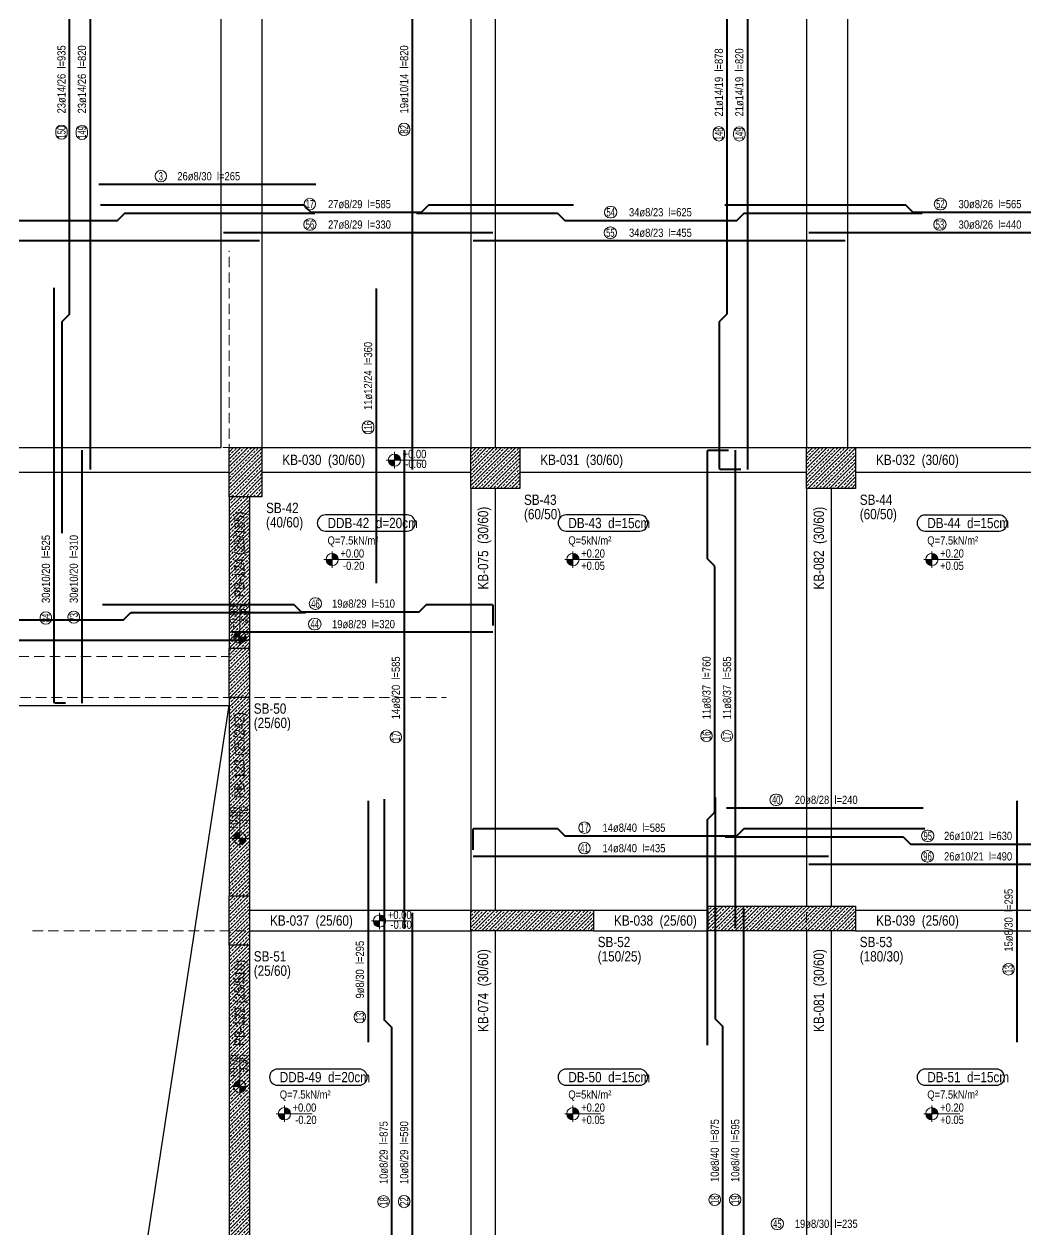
# Model space of a CAD drawing. Header units: millimetres. Extents: x 2543 to 7291, y 513 to 5794.
# Drawn here: x 5146 to 6369, y 2123 to 3595 of the extents above; entities that cross this region are included whole.
import ezdxf
from ezdxf.enums import TextEntityAlignment as Align

# ---------------------------------------------------------------- set-up
doc = ezdxf.new("R2010")
doc.units = ezdxf.units.MM
doc.linetypes.add('DASHED', pattern=[19.05, 12.7, -6.35])
for name, color, linetype, lineweight in [('AKS CIZGISI (BEYKENT)', 252, 'DASHED', 20), ('CIZGI (BEYKENT)', 1, 'Continuous', 20), ('DONATI (BEYKENT)', 4, 'Continuous', 40), ('DONATI YAZISI (BEYKENT)', 3, 'Continuous', 20), ('DOSEME ISMI (BEYKENT)', 9, 'Continuous', 20), ('DOSEME PAFTA (BEYKENT)', 3, 'Continuous', 20), ('DOSEME SINIRI (BEYKENT)', 71, 'Continuous', 30), ('KESIT SINIRI (BEYKENT)', 241, 'DASHED', 20), ('KIRIS (BEYKENT)', 2, 'Continuous', 30), ('KIRIS ISMI (BEYKENT)', 40, 'Continuous', 20), ('KOLON (BEYKENT)', 3, 'Continuous', 30), ('KOLON ISMI (BEYKENT)', 91, 'Continuous', 20), ('KOT CIZGI (BEYKENT)', 120, 'Continuous', 20), ('KOT YAZI (BEYKENT)', 7, 'Continuous', 20), ('PERDE (BEYKENT)', 6, 'Continuous', 30), ('PERDE ISMI (BEYKENT)', 240, 'Continuous', 20), ('POZ BALON (BEYKENT)', 14, 'Continuous', 20), ('POZ NO (BEYKENT)', 2, 'Continuous', 20), ('TARAMA (BEYKENT)', 252, 'Continuous', 20), ('YAZI (BEYKENT)', 140, 'Continuous', 20)]:
    doc.layers.add(name, color=color, linetype=linetype, lineweight=lineweight)
doc.styles.add('KOT (BEYKENT)', font='')
doc.styles.add('YAZI (BEYKENT)', font='')
doc.styles.get('KOT (BEYKENT)').set_extended_font_data('Bahnschrift Light Condensed')
doc.styles.get('YAZI (BEYKENT)').set_extended_font_data('Bahnschrift Light Condensed')
pattern_1 = [(45, (1460.26, 1205.411), (-4.490128, 4.490128), []), (45, (1464.75, 1205.411), (-4.490128, 4.490128), [3.175, -1.5875])]
pattern_2 = [(45, (1460.26, 1205.411), (-4.419417, 4.419417), []), (45, (1464.679, 1205.411), (-4.419417, 4.419417), [3.125, -1.5625])]

msp = doc.modelspace()

# ---------------------------------------------------------------- hatches: boundary and pattern name
at = {"layer": 'KOT CIZGI (BEYKENT)'}
h = msp.add_hatch(color=256, dxfattribs=at)
h.dxf.hatch_style = 1
h.paths.add_polyline_path([(5597.83, 3062.94), (5590.33, 3062.94, 0.4142136), (5597.83, 3055.44)])
h = msp.add_hatch(color=256, dxfattribs=at)
h.dxf.hatch_style = 1
h.paths.add_polyline_path([(5597.83, 3070.44), (5597.83, 3062.94), (5605.33, 3062.94, 0.4142136)])
h = msp.add_hatch(color=256, dxfattribs=at)
h.dxf.hatch_style = 1
h.paths.add_polyline_path([(5521.82, 2949.03), (5521.82, 2941.53), (5529.32, 2941.53, 0.4142136)])
h = msp.add_hatch(color=256, dxfattribs=at)
h.dxf.hatch_style = 1
h.paths.add_polyline_path([(5815.85, 2949.03), (5815.85, 2941.53), (5823.35, 2941.53, 0.4142136)])
h = msp.add_hatch(color=256, dxfattribs=at)
h.dxf.hatch_style = 1
h.paths.add_polyline_path([(6254.18, 2949.03), (6254.18, 2941.53), (6261.68, 2941.53, 0.4142136)])
h = msp.add_hatch(color=256, dxfattribs=at)
h.dxf.hatch_style = 1
h.paths.add_polyline_path([(5521.82, 2941.53), (5514.32, 2941.53, 0.4142136), (5521.82, 2934.03)])
h = msp.add_hatch(color=256, dxfattribs=at)
h.dxf.hatch_style = 1
h.paths.add_polyline_path([(5815.85, 2941.53), (5808.35, 2941.53, 0.4142136), (5815.85, 2934.03)])
h = msp.add_hatch(color=256, dxfattribs=at)
h.dxf.hatch_style = 1
h.paths.add_polyline_path([(6254.18, 2941.53), (6246.68, 2941.53, 0.4142136), (6254.18, 2934.03)])
h = msp.add_hatch(color=256, dxfattribs=at)
h.dxf.hatch_style = 1
h.paths.add_polyline_path([(5401.44, 2846.74), (5408.94, 2846.74), (5408.94, 2854.24, 0.4142136)])
h = msp.add_hatch(color=256, dxfattribs=at)
h.dxf.hatch_style = 1
h.paths.add_polyline_path([(5408.94, 2846.74), (5408.94, 2839.24, 0.4142136), (5416.44, 2846.74)])
h = msp.add_hatch(color=256, dxfattribs=at)
h.dxf.hatch_style = 1
h.paths.add_polyline_path([(5401.44, 2601.08), (5408.94, 2601.08), (5408.94, 2608.58, 0.4142136)])
h = msp.add_hatch(color=256, dxfattribs=at)
h.dxf.hatch_style = 1
h.paths.add_polyline_path([(5408.94, 2601.08), (5408.94, 2593.58, 0.4142136), (5416.44, 2601.08)])
h = msp.add_hatch(color=256, dxfattribs=at)
h.dxf.hatch_style = 1
h.paths.add_polyline_path([(5579.77, 2507.74), (5579.77, 2500.24), (5587.27, 2500.24, 0.4142136)])
h = msp.add_hatch(color=256, dxfattribs=at)
h.dxf.hatch_style = 1
h.paths.add_polyline_path([(5579.77, 2500.24), (5572.27, 2500.24, 0.4142136), (5579.77, 2492.74)])
h = msp.add_hatch(color=256, dxfattribs=at)
h.dxf.hatch_style = 1
h.paths.add_polyline_path([(5401.44, 2298.12), (5408.94, 2298.12), (5408.94, 2305.62, 0.4142136)])
h = msp.add_hatch(color=256, dxfattribs=at)
h.dxf.hatch_style = 1
h.paths.add_polyline_path([(5408.94, 2298.12), (5408.94, 2290.62, 0.4142136), (5416.44, 2298.12)])
h = msp.add_hatch(color=256, dxfattribs=at)
h.dxf.hatch_style = 1
h.paths.add_polyline_path([(5463.45, 2272.43), (5463.45, 2264.93), (5470.95, 2264.93, 0.4142136)])
h = msp.add_hatch(color=256, dxfattribs=at)
h.dxf.hatch_style = 1
h.paths.add_polyline_path([(5815.85, 2272.43), (5815.85, 2264.93), (5823.35, 2264.93, 0.4142136)])
h = msp.add_hatch(color=256, dxfattribs=at)
h.dxf.hatch_style = 1
h.paths.add_polyline_path([(6254.18, 2272.43), (6254.18, 2264.93), (6261.68, 2264.93, 0.4142136)])
h = msp.add_hatch(color=256, dxfattribs=at)
h.dxf.hatch_style = 1
h.paths.add_polyline_path([(5463.45, 2264.93), (5455.95, 2264.93, 0.4142136), (5463.45, 2257.43)])
h = msp.add_hatch(color=256, dxfattribs=at)
h.dxf.hatch_style = 1
h.paths.add_polyline_path([(5815.85, 2264.93), (5808.35, 2264.93, 0.4142136), (5815.85, 2257.43)])
h = msp.add_hatch(color=256, dxfattribs=at)
h.dxf.hatch_style = 1
h.paths.add_polyline_path([(6254.18, 2264.93), (6246.68, 2264.93, 0.4142136), (6254.18, 2257.43)])
at = {"layer": 'TARAMA (BEYKENT)'}
h = msp.add_hatch(dxfattribs=at)
h.set_pattern_fill('ANSI33', color=256, style=0, pattern_type=0)
h.set_pattern_definition(pattern_2)
h.paths.add_polyline_path([(5396.04, 3078.34), (5436.04, 3078.34), (5436.04, 3018.34), (5396.04, 3018.34)], flags=0)
h = msp.add_hatch(dxfattribs=at)
h.set_pattern_fill('ANSI33', color=256, style=0, pattern_type=0)
h.set_pattern_definition(pattern_2)
h.paths.add_polyline_path([(5691.04, 3078.34), (5751.04, 3078.34), (5751.04, 3028.34), (5691.04, 3028.34)], flags=0)
h = msp.add_hatch(dxfattribs=at)
h.set_pattern_fill('ANSI33', color=256, style=0, pattern_type=0)
h.set_pattern_definition(pattern_2)
h.paths.add_polyline_path([(6101.04, 3078.34), (6161.04, 3078.34), (6161.04, 3028.34), (6101.04, 3028.34)], flags=0)
at = {"layer": 'TARAMA (BEYKENT)', "lineweight": -3}
h = msp.add_hatch(dxfattribs=at)
h.set_pattern_fill('ANSI33', color=256)
h.set_pattern_definition(pattern_1)
h.paths.add_polyline_path([(5421.04, 3018.34), (5395.94, 3018.34), (5395.94, 2833.34), (5420.94, 2833.34)])
at = {"layer": 'TARAMA (BEYKENT)'}
h = msp.add_hatch(dxfattribs=at)
h.set_pattern_fill('ANSI33', color=256, style=0, pattern_type=0)
h.set_pattern_definition(pattern_2)
h.paths.add_polyline_path([(5396.04, 2833.34), (5421.04, 2833.34), (5421.04, 2773.34), (5396.04, 2773.34)], flags=0)
at = {"layer": 'TARAMA (BEYKENT)', "lineweight": -3}
h = msp.add_hatch(dxfattribs=at)
h.set_pattern_fill('ANSI33', color=256)
h.set_pattern_definition(pattern_1)
h.paths.add_polyline_path([(5421.04, 2773.24), (5421.04, 2773.34), (5395.94, 2773.34), (5395.94, 2530.84), (5420.94, 2530.84)])
at = {"layer": 'TARAMA (BEYKENT)'}
h = msp.add_hatch(dxfattribs=at)
h.set_pattern_fill('ANSI33', color=256, style=0, pattern_type=0)
h.set_pattern_definition(pattern_2)
h.paths.add_polyline_path([(5396.04, 2530.84), (5421.04, 2530.84), (5421.04, 2470.84), (5396.04, 2470.84)], flags=0)
h = msp.add_hatch(dxfattribs=at)
h.set_pattern_fill('ANSI33', color=256, style=0, pattern_type=0)
h.set_pattern_definition(pattern_2)
h.paths.add_polyline_path([(5981.04, 2518.34), (6161.04, 2518.34), (6161.04, 2488.34), (5981.04, 2488.34)], flags=0)
h = msp.add_hatch(dxfattribs=at)
h.set_pattern_fill('ANSI33', color=256, style=0, pattern_type=0)
h.set_pattern_definition(pattern_2)
h.paths.add_polyline_path([(5691.04, 2513.34), (5841.04, 2513.34), (5841.04, 2488.34), (5691.04, 2488.34)], flags=0)
at = {"layer": 'TARAMA (BEYKENT)', "lineweight": -3}
h = msp.add_hatch(dxfattribs=at)
h.set_pattern_fill('ANSI33', color=256)
h.set_pattern_definition(pattern_1)
h.paths.add_polyline_path([(5421.04, 2470.84), (5395.94, 2470.84), (5395.94, 1960.84), (5420.94, 1960.84)])

# ---------------------------------------------------------------- linework, layer by layer
at = {"layer": 'AKS CIZGISI (BEYKENT)'}
for p, q in [((5396.04, 593.34), (5396.04, 3318.34)), ((5691.04, 593.34), (5691.04, 3318.34)), ((6101.04, 593.34), (6101.04, 3318.34)), ((4531.04, 3078.34), (7241.04, 3078.34)), ((2836.04, 2773.34), (5661.09, 2773.08)), ((5156.04, 2488.34), (7241.04, 2488.34))]:
    msp.add_line(p, q, dxfattribs=at)
at = {"layer": 'CIZGI (BEYKENT)', "lineweight": -3}
msp.add_line((5096.04, 803.34), (5395.94, 2763.34), dxfattribs=at)
at = {"layer": 'DONATI (BEYKENT)'}
for points in [[(5192.21, 2973.8), (5192.21, 3231.72, -0.1989124), (5192.64, 3232.78), (5200.77, 3240.9, 0.1989124), (5201.21, 3241.96), (5201.21, 3684.72, 0.1989124), (5200.77, 3685.78), (5192.64, 3693.9, -0.1989124), (5192.21, 3694.96), (5192.21, 3868.84, -0.4142136), (5193.71, 3870.34), (5223.21, 3870.34)], [(6020.94, 3051.34), (5996.44, 3051.34, -0.4142136), (5994.94, 3052.84), (5994.94, 3231.72, -0.1989124), (5995.38, 3232.78), (6003.5, 3240.9, 0.1989124), (6003.94, 3241.96), (6003.94, 3684.72, 0.1989124), (6003.5, 3685.78), (5995.38, 3693.9, -0.1989124), (5994.94, 3694.96), (5994.94, 3868.84, -0.4142136), (5996.44, 3870.34), (6020.94, 3870.34)], [(5238.9, 3374.65), (5486.35, 3374.65, -0.1989124), (5487.42, 3374.21), (5495.54, 3366.09, 0.1989124), (5496.6, 3365.65), (5630.35, 3365.65, 0.1989124), (5631.42, 3366.09), (5639.54, 3374.21, -0.1989124), (5640.6, 3374.65), (5816.45, 3374.65)], [(6001.49, 3374.65), (6221.42, 3374.65, -0.1989124), (6222.48, 3374.21), (6230.6, 3366.09, 0.1989124), (6231.66, 3365.65), (6425.41, 3365.65, 0.1989124), (6426.47, 3366.09), (6434.6, 3374.21, -0.1989124), (6435.66, 3374.65), (6541.54, 3374.65, -0.4142136), (6543.04, 3373.15), (6543.04, 3358.65)], [(4593.1, 3364.65), (4915.91, 3364.65, -0.1989124), (4916.98, 3364.21), (4925.1, 3356.09, 0.1989124), (4926.16, 3355.65), (5259.04, 3355.65, 0.1989124), (5260.1, 3356.09), (5268.23, 3364.21, -0.1989124), (5269.29, 3364.65), (5500.65, 3364.65)], [(5624.74, 3364.65), (5796.41, 3364.65, -0.1989124), (5797.47, 3364.21), (5805.59, 3356.09, 0.1989124), (5806.65, 3355.65), (6015.37, 3355.65, 0.1989124), (6016.43, 3356.09), (6024.55, 3364.21, -0.1989124), (6025.61, 3364.65), (6242.28, 3364.65)], [(5196.21, 2766.34), (5183.71, 2766.34, -0.4142136), (5182.21, 2767.84), (5182.21, 3273.34)], [(5979.94, 2348.8), (5979.94, 2623.72, -0.1989124), (5980.38, 2624.78), (5988.5, 2632.9, 0.1989124), (5988.94, 2633.96), (5988.94, 2932.72, 0.1989124), (5988.5, 2933.78), (5980.38, 2941.9, -0.1989124), (5979.94, 2942.96), (5979.94, 3073.84, -0.4142136), (5981.44, 3075.34), (6005.94, 3075.34)], [(5241.4, 2886.79), (5474.33, 2886.79, -0.1989124), (5475.39, 2886.35), (5483.51, 2878.22, 0.1989124), (5484.57, 2877.79), (5627.32, 2877.79, 0.1989124), (5628.38, 2878.22), (5636.5, 2886.35, -0.1989124), (5637.57, 2886.79), (5716.54, 2886.79, -0.4142136), (5718.04, 2885.29), (5718.04, 2860.89)], [(4606.64, 2876.79), (4915.47, 2876.79, -0.1989124), (4916.53, 2876.35), (4924.65, 2868.22, 0.1989124), (4925.71, 2867.79), (5266.36, 2867.79, 0.1989124), (5267.42, 2868.22), (5275.54, 2876.35, -0.1989124), (5276.6, 2876.79), (5489.18, 2876.79)], [(5989.94, 1783.32), (5989.94, 2055.72, -0.1989124), (5990.38, 2056.78), (5998.5, 2064.9, 0.1989124), (5998.94, 2065.96), (5998.94, 2370.72, 0.1989124), (5998.5, 2371.78), (5990.38, 2379.9, -0.1989124), (5989.94, 2380.96), (5989.94, 2650.86)], [(5585.62, 1781.45), (5585.62, 2051.72, -0.1989124), (5586.06, 2052.78), (5594.18, 2060.9, 0.1989124), (5594.62, 2061.96), (5594.62, 2369.72, 0.1989124), (5594.18, 2370.78), (5586.06, 2378.9, -0.1989124), (5585.62, 2379.96), (5585.62, 2648.99)], [(5693.94, 2587.27), (5693.94, 2611.67, -0.4142136), (5695.44, 2613.17), (5796.41, 2613.17, -0.1989124), (5797.47, 2612.73), (5805.59, 2604.61, 0.1989124), (5806.65, 2604.17), (6015.36, 2604.17, 0.1989124), (6016.42, 2604.61), (6024.54, 2612.73, -0.1989124), (6025.6, 2613.17), (6245.59, 2613.17)], [(6001.51, 2603.17), (6218.42, 2603.17, -0.1989124), (6219.48, 2602.73), (6227.6, 2594.61, 0.1989124), (6228.66, 2594.17), (6473.42, 2594.17, 0.1989124), (6474.48, 2594.61), (6482.6, 2602.73, -0.1989124), (6483.66, 2603.17), (6591.57, 2603.17, -0.4142136), (6593.07, 2601.67), (6593.07, 2572.2)]]:
    msp.add_lwpolyline(points, format="xyb", dxfattribs=at)
for points in [[(5226.21, 3870.34), (5226.21, 3051.34)], [(5619.62, 3870.34), (5619.62, 3051.34)], [(6028.94, 3870.34), (6028.94, 3051.34)], [(5502.03, 3399.65), (5237.02, 3399.65)], [(5432.98, 3330.65), (4752.11, 3330.65)], [(5718.04, 3340.65), (5389.04, 3340.65)], [(6148.04, 3330.65), (5693.98, 3330.65)], [(6543.04, 3340.65), (6103.98, 3340.65)], [(5575.62, 3272.72), (5575.62, 2912.72)], [(5216.21, 3075.34), (5216.21, 2766.34)], [(5609.62, 3075.34), (5609.62, 2491.34)], [(6013.94, 3075.34), (6013.94, 2491.34)], [(5417.95, 2842.79), (4774.14, 2842.79)], [(5718.04, 2852.79), (5398.94, 2852.79)], [(5565.62, 2647.09), (5565.62, 2352.09)], [(6243.51, 2638.17), (6003.52, 2638.17)], [(6357.79, 2647.09), (6357.79, 2352.09)], [(6128.04, 2579.17), (5693.94, 2579.17)], [(6593.07, 2569.17), (6103.97, 2569.17)], [(5619.62, 2510.34), (5619.62, 1921.34)], [(6023.94, 2515.34), (6023.94, 1921.34)]]:
    msp.add_lwpolyline(points, dxfattribs=at)
at = {"layer": 'DOSEME PAFTA (BEYKENT)', "lineweight": -3}
for points in [[(5513.54, 2976.29), (5613.37, 2976.29, 1), (5613.37, 2996.07), (5513.54, 2996.07, 1)], [(5807.57, 2976.29), (5897.3, 2976.29, 1), (5897.3, 2996.07), (5807.57, 2996.07, 1)], [(6245.9, 2976.29), (6336.25, 2976.29, 1), (6336.25, 2995.94), (6245.9, 2995.94, 1)], [(5455.17, 2299.69), (5554.75, 2299.69, 1), (5554.75, 2319.47), (5455.17, 2319.47, 1)], [(5807.57, 2299.69), (5897.18, 2299.69, 1), (5897.18, 2319.47), (5807.57, 2319.47, 1)], [(6245.9, 2299.69), (6332.95, 2299.69, 1), (6332.95, 2319.34), (6245.9, 2319.34, 1)]]:
    msp.add_lwpolyline(points, format="xyb", close=True, dxfattribs=at)
at = {"layer": 'DOSEME SINIRI (BEYKENT)'}
msp.add_line((4795.89, 2763.34), (5395.94, 2763.34), dxfattribs=at)
at = {"layer": 'KESIT SINIRI (BEYKENT)'}
msp.add_line((4795.89, 2823.34), (5395.94, 2823.34), dxfattribs=at)
at = {"layer": 'KIRIS (BEYKENT)'}
for p, q in [((5386.04, 3848.24), (5386.04, 3078.34)), ((5436.04, 3848.24), (5435.94, 3078.44)), ((5691.04, 3848.14), (5690.94, 3078.44)), ((5721.04, 3848.12), (5721.04, 3078.44)), ((6101.04, 3848.34), (6100.94, 3078.44)), ((6151.04, 3848.34), (6151.04, 3078.44)), ((4811.08, 3078.34), (5386.04, 3078.34)), ((5435.94, 3078.34), (5690.94, 3078.34)), ((5750.94, 3078.34), (6100.94, 3078.34)), ((6160.94, 3078.34), (6506.14, 3078.34)), ((4796.14, 3048.34), (5395.94, 3048.34)), ((5435.94, 3048.34), (5690.94, 3048.34)), ((5750.94, 3048.34), (6100.94, 3048.34)), ((6160.94, 3048.34), (6506.14, 3048.34)), ((5690.94, 3028.44), (5690.94, 2513.24)), ((5721.04, 3028.44), (5721.04, 2513.24)), ((6100.94, 3028.44), (6101.04, 2518.24)), ((6131.04, 3028.44), (6131.04, 2518.24)), ((5420.94, 2513.34), (5690.94, 2513.34)), ((5840.94, 2513.34), (5981.04, 2513.34)), ((6161.04, 2513.34), (6536.14, 2513.34)), ((5420.94, 2488.34), (5690.94, 2488.34)), ((5690.94, 2488.24), (5690.94, 1943.24)), ((5721.04, 2488.24), (5721.04, 1943.24)), ((5840.94, 2488.34), (5981.04, 2488.34)), ((6101.04, 2488.24), (6101.04, 1948.24)), ((6131.04, 2488.24), (6131.04, 1948.24)), ((6161.04, 2488.34), (6536.14, 2488.34))]:
    msp.add_line(p, q, dxfattribs=at)
at = {"layer": 'KOLON (BEYKENT)'}
for points in [[(5396.04, 3078.34), (5436.04, 3078.34), (5436.04, 3018.34), (5396.04, 3018.34)], [(5691.04, 3078.34), (5751.04, 3078.34), (5751.04, 3028.34), (5691.04, 3028.34)], [(6101.04, 3078.34), (6161.04, 3078.34), (6161.04, 3028.34), (6101.04, 3028.34)], [(5396.04, 2833.34), (5421.04, 2833.34), (5421.04, 2773.34), (5396.04, 2773.34)], [(5396.04, 2530.84), (5421.04, 2530.84), (5421.04, 2470.84), (5396.04, 2470.84)], [(5981.04, 2518.34), (6161.04, 2518.34), (6161.04, 2488.34), (5981.04, 2488.34)], [(5691.04, 2513.34), (5841.04, 2513.34), (5841.04, 2488.34), (5691.04, 2488.34)]]:
    msp.add_lwpolyline(points, close=True, dxfattribs=at)
at = {"layer": 'KOT CIZGI (BEYKENT)'}
for p, q in [((5587.83, 3062.94), (5631.86, 3062.94)), ((5597.83, 3072.94), (5597.83, 3052.94)), ((5521.82, 2951.53), (5521.82, 2931.53)), ((5815.85, 2951.53), (5815.85, 2931.53)), ((6254.18, 2951.53), (6254.18, 2931.53)), ((5511.82, 2941.53), (5555.85, 2941.53)), ((5805.85, 2941.53), (5849.88, 2941.53)), ((6244.18, 2941.53), (6288.21, 2941.53)), ((5408.94, 2836.74), (5408.94, 2880.77)), ((5398.94, 2846.74), (5418.94, 2846.74)), ((5408.94, 2591.08), (5408.94, 2635.11)), ((5398.94, 2601.08), (5418.94, 2601.08)), ((5579.77, 2510.24), (5579.77, 2490.24)), ((5569.77, 2500.24), (5613.8, 2500.24)), ((5408.94, 2288.12), (5408.94, 2332.14)), ((5398.94, 2298.12), (5418.94, 2298.12)), ((5463.45, 2274.93), (5463.45, 2254.93)), ((5815.85, 2274.93), (5815.85, 2254.93)), ((6254.18, 2274.93), (6254.18, 2254.93)), ((5453.45, 2264.93), (5497.48, 2264.93)), ((5805.85, 2264.93), (5849.88, 2264.93)), ((6244.18, 2264.93), (6288.21, 2264.93))]:
    msp.add_line(p, q, dxfattribs=at)
for centre in [(5597.83, 3062.94), (5521.82, 2941.53), (5815.85, 2941.53), (6254.18, 2941.53), (5408.94, 2846.74), (5408.94, 2601.08), (5579.77, 2500.24), (5408.94, 2298.12), (5463.45, 2264.93), (5815.85, 2264.93), (6254.18, 2264.93)]:
    msp.add_circle(centre, 7.5, dxfattribs=at)
at = {"layer": 'PERDE (BEYKENT)'}
for p, q in [((5395.94, 3018.44), (5395.94, 2833.24)), ((5421.04, 3018.44), (5420.94, 2833.24)), ((5395.94, 2773.24), (5395.94, 2530.84)), ((5421.04, 2773.24), (5420.94, 2530.84)), ((5395.94, 2470.84), (5395.94, 1960.84)), ((5421.04, 2470.84), (5420.94, 1960.84))]:
    msp.add_line(p, q, dxfattribs=at)
at = {"layer": 'POZ BALON (BEYKENT)'}
for points in [[(5198.21, 3461.7), (5198.21, 3465.1, 1), (5184.21, 3465.1), (5184.21, 3461.7, 1)], [(5223.21, 3461.44), (5223.21, 3464.86, 1), (5209.21, 3464.86), (5209.21, 3461.44, 1)], [(5616.62, 3466.33), (5616.62, 3467.41, 1), (5602.62, 3467.41), (5602.62, 3466.33, 1)], [(6000.94, 3459.64), (6000.94, 3463.23, 1), (5986.94, 3463.23), (5986.94, 3459.64, 1)], [(6025.94, 3459.56), (6025.94, 3462.98, 1), (6011.94, 3462.98), (6011.94, 3459.56, 1)], [(5494.56, 3368.65), (5494.58, 3368.65, 1), (5494.58, 3382.65), (5494.56, 3382.65, 1)], [(5861.2, 3358.65), (5862.5, 3358.65, 1), (5862.5, 3372.65), (5861.2, 3372.65, 1)], [(6263.98, 3368.65), (6265.01, 3368.65, 1), (6265.01, 3382.65), (6263.98, 3382.65, 1)], [(5494.24, 3343.65), (5495.14, 3343.65, 1), (5495.14, 3357.65), (5494.24, 3357.65, 1)], [(6263.46, 3343.65), (6264.44, 3343.65, 1), (6264.44, 3357.65), (6263.46, 3357.65, 1)], [(5861, 3333.65), (5861.95, 3333.65, 1), (5861.95, 3347.65), (5861, 3347.65, 1)], [(5572.62, 3101.93), (5572.62, 3104.01, 1), (5558.62, 3104.01), (5558.62, 3101.93, 1)], [(5500.79, 2880.79), (5501.92, 2880.79, 1), (5501.92, 2894.79), (5500.79, 2894.79, 1)], [(5179.21, 2869.51), (5179.21, 2870.93, 1), (5165.21, 2870.93), (5165.21, 2869.51, 1)], [(5213.21, 2870.7), (5213.21, 2871.63, 1), (5199.21, 2871.63), (5199.21, 2870.7, 1)], [(5499.77, 2855.79), (5501.24, 2855.79, 1), (5501.24, 2869.79), (5499.77, 2869.79, 1)], [(5606.62, 2724.72), (5606.62, 2724.74, 1), (5592.62, 2724.74), (5592.62, 2724.72, 1)], [(5985.94, 2726.37), (5985.94, 2726.53, 1), (5971.94, 2726.53), (5971.94, 2726.37, 1)], [(6010.94, 2726.13), (6010.94, 2726.15, 1), (5996.94, 2726.15), (5996.94, 2726.13, 1)], [(6063.32, 2641.17), (6064.64, 2641.17, 1), (6064.64, 2655.17), (6063.32, 2655.17, 1)], [(5829.92, 2607.17), (5829.94, 2607.17, 1), (5829.94, 2621.17), (5829.92, 2621.17, 1)], [(6248.56, 2597.17), (6249.54, 2597.17, 1), (6249.54, 2611.17), (6248.56, 2611.17, 1)], [(5829.78, 2582.17), (5829.94, 2582.17, 1), (5829.94, 2596.17), (5829.78, 2596.17, 1)], [(6248.34, 2572.17), (6249.27, 2572.17, 1), (6249.27, 2586.17), (6248.34, 2586.17, 1)], [(6354.79, 2441.27), (6354.79, 2441.53, 1), (6340.79, 2441.53), (6340.79, 2441.27, 1)], [(5562.62, 2382.95), (5562.62, 2383.21, 1), (5548.62, 2383.21), (5548.62, 2382.95, 1)], [(5591.62, 2157.57), (5591.62, 2157.91, 1), (5577.62, 2157.91), (5577.62, 2157.57, 1)], [(5616.62, 2157.19), (5616.62, 2158.17, 1), (5602.62, 2158.17), (5602.62, 2157.19, 1)], [(5995.94, 2159.65), (5995.94, 2159.98, 1), (5981.94, 2159.98), (5981.94, 2159.65, 1)], [(6020.94, 2159.72), (6020.94, 2159.89, 1), (6006.94, 2159.89), (6006.94, 2159.72, 1)], [(6064.84, 2123.57), (6066.02, 2123.57, 1), (6066.02, 2137.57), (6064.84, 2137.57, 1)]]:
    msp.add_lwpolyline(points, format="xyb", close=True, dxfattribs=at)
msp.add_circle((5312.56, 3409.65), 7, dxfattribs=at)

# ---------------------------------------------------------------- texts
at = {"layer": 'DONATI YAZISI (BEYKENT)', "style": 'YAZI (BEYKENT)'}
for s, p in [(' 23ø14/26  l=935', (5191.21, 3526.28)), (' 23ø14/26  l=820', (5216.21, 3526.28)), (' 19ø10/14  l=820', (5609.62, 3526.28)), (' 21ø14/19  l=878', (5993.94, 3522.57)), (' 21ø14/19  l=820', (6018.94, 3522.57)), (' 11ø12/24  l=360', (5565.62, 3164.17)), ('30ø10/20  l=525', (5172.21, 2930.04)), ('30ø10/20  l=310', (5206.21, 2930.04)), (' 14ø8/20  l=585', (5599.62, 2783.34)), (' 11ø8/37  l=760', (5978.94, 2783.34)), (' 11ø8/37  l=585', (6003.94, 2783.34)), (' 15ø8/30  l=295', (6347.79, 2499.59)), (' 9ø8/30  l=295', (5555.62, 2439.22)), (' 10ø8/29  l=875', (5584.62, 2215.84)), (' 10ø8/29  l=590', (5609.62, 2215.84)), (' 10ø8/40  l=875', (5988.94, 2218.34)), (' 10ø8/40  l=595', (6013.94, 2218.34))]:
    msp.add_text(s, height=10, rotation=90, dxfattribs=at).set_placement(p, align=Align.MIDDLE_CENTER)
for s, p in [(' 26ø8/30  l=265', (5369.52, 3409.65)), (' 27ø8/29  l=585', (5553.54, 3375.65)), (' 30ø8/26  l=565', (6323.51, 3375.65)), (' 34ø8/23  l=625', (5921.01, 3365.65)), (' 27ø8/29  l=330', (5553.54, 3350.65)), (' 34ø8/23  l=455', (5921.01, 3340.65)), (' 30ø8/26  l=440', (6323.51, 3350.65)), (' 19ø8/29  l=510', (5558.49, 2887.79)), (' 19ø8/29  l=320', (5558.49, 2862.79)), (' 20ø8/28  l=240', (6123.51, 2648.17)), (' 14ø8/40  l=585', (5888.77, 2614.17)), (' 26ø10/21  l=630', (6308.96, 2604.17)), (' 14ø8/40  l=435', (5888.77, 2589.17)), (' 26ø10/21  l=490', (6308.96, 2579.17)), (' 19ø8/30  l=235', (6123.54, 2130.57))]:
    msp.add_text(s, height=10, dxfattribs=at).set_placement(p, align=Align.MIDDLE_CENTER)
at = {"layer": 'DOSEME ISMI (BEYKENT)', "style": 'YAZI (BEYKENT)'}
for s, p in [('DDB-42  d=20cm', (5516.18, 2979.94)), ('DB-43  d=15cm', (5810.21, 2979.94)), ('DB-44  d=15cm', (6248.54, 2979.94)), ('DDB-49  d=20cm', (5457.81, 2303.34)), ('DB-50  d=15cm', (5810.21, 2303.34)), ('DB-51  d=15cm', (6248.54, 2303.34))]:
    msp.add_text(s, height=12.5, dxfattribs=at).set_placement(p)
at = {"layer": 'KIRIS ISMI (BEYKENT)', "style": 'YAZI (BEYKENT)'}
for s, p in [('KB-030  (30/60)', (5460.94, 3057.09)), ('KB-031  (30/60)', (5775.94, 3057.09)), ('KB-032  (30/60)', (6185.94, 3057.09)), ('KB-037  (25/60)', (5445.94, 2494.59)), ('KB-038  (25/60)', (5865.94, 2494.59)), ('KB-039  (25/60)', (6186.04, 2494.59))]:
    msp.add_text(s, height=12.5, dxfattribs=at).set_placement(p)
for s, p in [('KB-075  (30/60)', (5712.3, 2905.01)), ('KB-082  (30/60)', (6122.3, 2904.95)), ('KB-074  (30/60)', (5712.3, 2364.76)), ('KB-081  (30/60)', (6122.3, 2364.79))]:
    msp.add_text(s, height=12.5, rotation=90, dxfattribs=at).set_placement(p)
at = {"layer": 'KOLON ISMI (BEYKENT)', "style": 'YAZI (BEYKENT)'}
for s, p in [('SB-43', (5756.04, 3008.34)), ('SB-44', (6166.04, 3008.34)), ('SB-42', (5441.04, 2998.34)), ('(60/50)', (5756.04, 2990.84)), ('(60/50)', (6166.04, 2990.84)), ('(40/60)', (5441.04, 2980.84)), ('SB-50', (5426.04, 2753.34)), ('(25/60)', (5426.04, 2735.84)), ('SB-52', (5846.04, 2468.34)), ('SB-53', (6166.04, 2468.34)), ('SB-51', (5426.04, 2450.84)), ('(150/25)', (5846.04, 2450.84)), ('(180/30)', (6166.04, 2450.84)), ('(25/60)', (5426.04, 2433.34))]:
    msp.add_text(s, height=12.5, dxfattribs=at).set_placement(p)
at = {"layer": 'KOT YAZI (BEYKENT)', "style": 'KOT (BEYKENT)'}
for s, p in [('+0.00', (5607.83, 3065.44)), (' -0.60', (5607.83, 3053.44)), ('+0.00', (5531.82, 2944.03)), ('+0.20', (5825.85, 2944.03)), ('+0.20', (6264.18, 2944.03)), (' -0.20', (5531.82, 2929.03)), ('+0.05', (5825.85, 2929.03)), ('+0.05', (6264.18, 2929.03)), ('+0.00', (5589.77, 2502.74)), (' -0.60', (5589.77, 2490.74)), ('+0.00', (5473.45, 2267.43)), ('+0.20', (5825.85, 2267.43)), ('+0.20', (6264.18, 2267.43)), (' -0.20', (5473.45, 2252.43)), ('+0.05', (5825.85, 2252.43)), ('+0.05', (6264.18, 2252.43))]:
    msp.add_text(s, height=10, dxfattribs=at).set_placement(p)
for s, p in [('+0.00', (5406.44, 2856.74)), (' -3.30', (5418.44, 2856.74)), ('+0.00', (5406.44, 2611.08)), (' -3.30', (5418.44, 2611.08)), ('+0.00', (5406.44, 2308.12)), (' -3.30', (5418.44, 2308.12))]:
    msp.add_text(s, height=10, rotation=90, dxfattribs=at).set_placement(p)
at = {"layer": 'PERDE ISMI (BEYKENT)', "style": 'YAZI (BEYKENT)'}
for s, p in [('PB-124 (25/185)', (5414.8, 2895.31)), ('PB-123 (25/242)', (5414.8, 2650)), ('PB-122 (25/510)', (5414.8, 2347.71))]:
    msp.add_text(s, height=12.5, rotation=90, dxfattribs=at).set_placement(p)
at = {"layer": 'POZ NO (BEYKENT)', "style": 'YAZI (BEYKENT)', "width": 0.8}
for s, p in [('150', (5191.21, 3463.4)), ('149', (5216.21, 3463.15)), ('82', (5609.62, 3466.87)), ('148', (5993.94, 3461.43)), ('149', (6018.94, 3461.27)), ('116', (5565.62, 3102.97)), ('84', (5172.21, 2870.22)), ('73', (5206.21, 2871.17)), ('17', (5599.62, 2724.73)), ('16', (5978.94, 2726.45)), ('17', (6003.94, 2726.14)), ('13', (6347.79, 2441.4)), ('13', (5555.62, 2383.08)), ('18', (5988.94, 2159.81)), ('19', (6013.94, 2159.8)), ('18', (5584.62, 2157.74)), ('22', (5609.62, 2157.68))]:
    msp.add_text(s, height=10, rotation=90, dxfattribs=at).set_placement(p, align=Align.MIDDLE_CENTER)
for s, p in [('3', (5312.56, 3409.65)), ('17', (5494.57, 3375.65)), ('52', (6264.5, 3375.65)), ('54', (5861.85, 3365.65)), ('56', (5494.69, 3350.65)), ('55', (5861.48, 3340.65)), ('53', (6263.95, 3350.65)), ('46', (5501.36, 2887.79)), ('44', (5500.51, 2862.79)), ('40', (6063.98, 2648.17)), ('17', (5829.93, 2614.17)), ('95', (6249.05, 2604.17)), ('41', (5829.86, 2589.17)), ('96', (6248.8, 2579.17)), ('45', (6065.43, 2130.57))]:
    msp.add_text(s, height=10, dxfattribs=at).set_placement(p, align=Align.MIDDLE_CENTER)
at = {"layer": 'YAZI (BEYKENT)', "style": 'YAZI (BEYKENT)'}
for s, p in [('Q=7.5kN/m²', (5516.18, 2959.94)), ('Q=5kN/m²', (5810.21, 2959.94)), ('Q=7.5kN/m²', (6248.54, 2959.94)), ('Q=7.5kN/m²', (5457.81, 2283.34)), ('Q=5kN/m²', (5810.21, 2283.34)), ('Q=7.5kN/m²', (6248.54, 2283.34))]:
    msp.add_text(s, height=10, dxfattribs=at).set_placement(p)

doc.saveas('drawing.dxf')
